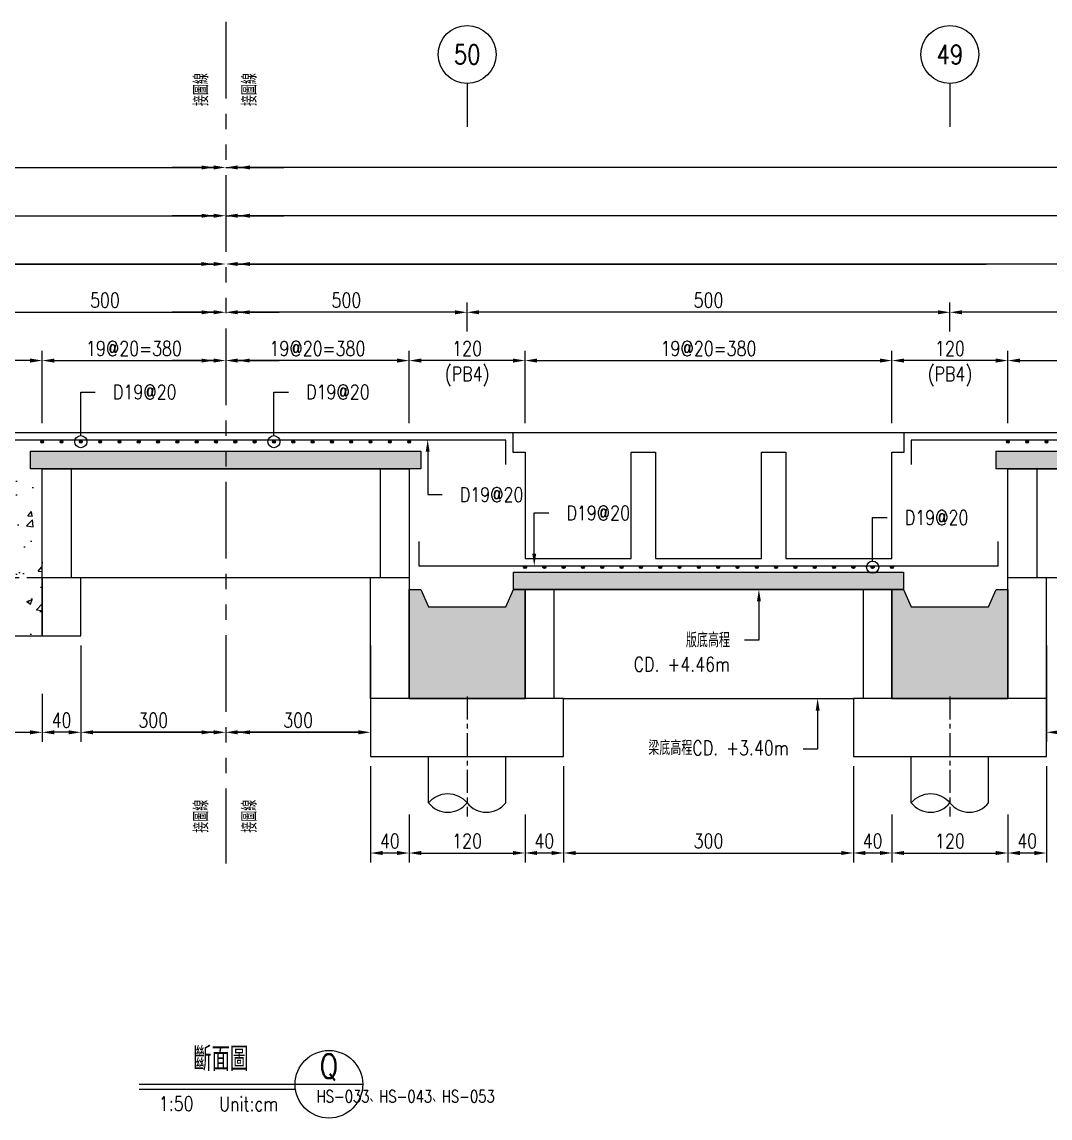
# Model space of a CAD drawing. Extents: x -791 to 13121, y -31587 to 2944.
# Drawn here: x 9563 to 10628, y -26555 to -25420 of the extents above; entities that cross this region are included whole.
import ezdxf
from ezdxf import colors
from ezdxf.entities.mleader import LeaderData, LeaderLine
from ezdxf.enums import TextEntityAlignment as Align
from ezdxf.math import Vec2, Vec3

# ---------------------------------------------------------------- set-up
doc = ezdxf.new("R2010")
doc.units = 0
doc.header["$LTSCALE"] = 0.05
for name, pattern in [('CENTER', [50.8, 31.75, -6.35, 6.35, -6.35]), ('DASHED', [19.05, 12.7, -6.35]), ('PHANTOM', [63.5, 31.75, -6.35, 6.35, -6.35, 6.35, -6.35])]:
    doc.linetypes.add(name, pattern=pattern)
doc.layers.get('0').update_dxf_attribs({"linetype": 'CONTINUOUS'})
doc.layers.get('Defpoints').update_dxf_attribs({"linetype": 'CONTINUOUS'})
for name, color, linetype in [('HB_0', 7, 'CONTINUOUS'), ('HB_DIM', 1, 'CONTINUOUS'), ('HB_ReBar', 3, 'CONTINUOUS'), ('HB_SYMBOLS', 7, 'CONTINUOUS'), ('HB_TXT_CTEXT', 2, 'CONTINUOUS'), ('底圖', 7, 'CONTINUOUS'), ('預鑄梁', 4, 'CONTINUOUS'), ('預鑄版_HATCH', 253, 'CONTINUOUS')]:
    doc.layers.add(name, color=color, linetype=linetype)
doc.styles.get("Standard").update_dxf_attribs({"font": 'ROMANS.shx', "width": 0.8, "bigfont": 'lchinap.shx'})
doc.dimstyles.new('50cm', dxfattribs={"dimscale": 5, "dimtxt": 3, "dimasz": 2.5, "dimexe": 2, "dimexo": 2, "dimgap": 1, "dimtad": 1, "dimdsep": 46, "dimtxsty": 'Standard', "dimcen": 0, "dimclrt": 2, "dimadec": 0, "dimazin": 0, "dimtfac": 1, "dimtix": 1, "dimtmove": 2, "dimatfit": 3, "dimfxl": 0, "dimtolj": 1, "dimtzin": 0, "dimarcsym": 0})

# ---------------------------------------------------------------- blocks, each defined once
blk = doc.blocks.new('CA')
at = {"layer": 'HB_SYMBOLS', "color": 3, "linetype": 'Continuous'}
blk.add_line((0, 0), (14, 0), dxfattribs=at)
at = {"layer": 'HB_SYMBOLS', "color": 4, "linetype": 'Continuous'}
blk.add_circle((7, 0), 7, dxfattribs=at)
at = {"layer": 'HB_SYMBOLS', "color": 3, "linetype": 'Continuous', "width": 0.8}
blk.add_attdef('A', text='', height=5, dxfattribs=at).set_placement((7, 3.5), align=Align.MIDDLE)
at = {"layer": 'HB_SYMBOLS', "color": 1, "linetype": 'Continuous', "width": 0.8}
blk.add_attdef('HB2002', text='', height=2.5, dxfattribs=at).set_placement((7, -2.5), align=Align.MIDDLE)
blk = doc.blocks.new('*D2278')
at = {"layer": 'Defpoints', "color": 0}
for p in [(0, 375), (-2500, 171.2), (0, 150)]:
    blk.add_point(p, dxfattribs=at)
at = {"layer": 'HB_DIM', "color": 0, "lineweight": -2}
for p, q in [((-2500, 181.2), (-2500, 385)), ((-2487.5, 375), (-12.5, 375))]:
    blk.add_line(p, q, dxfattribs=at)
at = {"layer": 'HB_DIM', "color": 0}
for points in [[(-2487.5, 377.1), (-2487.5, 372.9), (-2500, 375)], [(-12.5, 377.1), (-12.5, 372.9), (0, 375)]]:
    blk.add_solid(points, dxfattribs=at)
at = {"layer": 'HB_DIM', "color": 2, "insert": (-1270, 387.5), "char_height": 15, "attachment_point": 5}
blk.add_mtext('\\A1;4499', dxfattribs=at)
blk = doc.blocks.new('*D2279')
at = {"layer": 'Defpoints', "color": 0}
for p in [(0, 425), (-2500, 171.2), (0, 150)]:
    blk.add_point(p, dxfattribs=at)
at = {"layer": 'HB_DIM', "color": 0, "lineweight": -2}
for p, q in [((-2500, 181.2), (-2500, 435)), ((-2487.5, 425), (-12.5, 425))]:
    blk.add_line(p, q, dxfattribs=at)
at = {"layer": 'HB_DIM', "color": 0}
for points in [[(-2487.5, 427.1), (-2487.5, 422.9), (-2500, 425)], [(-12.5, 427.1), (-12.5, 422.9), (0, 425)]]:
    blk.add_solid(points, dxfattribs=at)
at = {"layer": 'HB_DIM', "color": 2, "insert": (-1269.5, 437.5), "char_height": 15, "attachment_point": 5}
blk.add_mtext('\\A1;4500', dxfattribs=at)
blk = doc.blocks.new('ReBarPoint')
at = {"layer": 'HB_0'}
h = blk.add_hatch(color=0, dxfattribs=at)
h.dxf.hatch_style = 1
edge = h.paths.add_edge_path()
edge.add_arc((0, 0), 1.5, 0, 360)
at = {"layer": 'HB_ReBar', "color": 0}
blk.add_circle((0, 0), 1.5, dxfattribs=at)
blk = doc.blocks.new('*D2285')
at = {"layer": 'Defpoints', "color": 0}
for p in [(0, 225), (0, 225), (-190, 150)]:
    blk.add_point(p, dxfattribs=at)
at = {"layer": 'HB_DIM', "color": 0, "lineweight": -2}
for p, q in [((-190, 160), (-190, 235)), ((-177.5, 225), (-12.5, 225))]:
    blk.add_line(p, q, dxfattribs=at)
at = {"layer": 'HB_DIM', "color": 0}
for points in [[(-177.5, 227.1), (-177.5, 222.9), (-190, 225)], [(-12.5, 227.1), (-12.5, 222.9), (0, 225)]]:
    blk.add_solid(points, dxfattribs=at)
at = {"layer": 'HB_DIM', "color": 2, "insert": (-95, 237.5), "char_height": 15, "attachment_point": 5}
blk.add_mtext('\\A1;19@20=380', dxfattribs=at)
blk = doc.blocks.new('_DotBlank')
at = {"color": 0, "linetype": 'ByBlock', "lineweight": -2}
blk.add_line((-0.5, 0), (-1, 0), dxfattribs=at)
blk.add_circle((0, 0), 0.5, dxfattribs=at)
blk = doc.blocks.new('*D2289')
at = {"layer": 'Defpoints', "color": 0}
for p in [(0, 325), (-800, 275), (0, 275)]:
    blk.add_point(p, dxfattribs=at)
at = {"layer": 'HB_DIM', "color": 0, "lineweight": -2}
for p, q in [((-800, 285), (-800, 335)), ((-787.5, 325), (-12.5, 325))]:
    blk.add_line(p, q, dxfattribs=at)
at = {"layer": 'HB_DIM', "color": 0}
for points in [[(-787.5, 327.1), (-787.5, 322.9), (-800, 325)], [(-12.5, 327.1), (-12.5, 322.9), (0, 325)]]:
    blk.add_solid(points, dxfattribs=at)
at = {"layer": 'HB_DIM', "color": 2, "insert": (-400, 337.5), "char_height": 15, "attachment_point": 5}
blk.add_mtext('\\A1;2799', dxfattribs=at)
blk = doc.blocks.new('*D2304')
at = {"layer": 'Defpoints', "color": 0}
for p in [(0, 275), (0, 275), (-250, 245)]:
    blk.add_point(p, dxfattribs=at)
at = {"layer": 'HB_DIM', "color": 0, "lineweight": -2}
for p, q in [((-250, 255), (-250, 285)), ((-237.5, 275), (-12.5, 275))]:
    blk.add_line(p, q, dxfattribs=at)
at = {"layer": 'HB_DIM', "color": 0}
for points in [[(-237.5, 277.1), (-237.5, 272.9), (-250, 275)], [(-12.5, 277.1), (-12.5, 272.9), (0, 275)]]:
    blk.add_solid(points, dxfattribs=at)
at = {"layer": 'HB_DIM', "color": 2, "insert": (-125, 287.5), "char_height": 15, "attachment_point": 5}
blk.add_mtext('\\A1;500', dxfattribs=at)
blk = doc.blocks.new('*D2309')
at = {"layer": 'Defpoints', "color": 0}
for p in [(-310, 225), (-310, 150), (-190, 150)]:
    blk.add_point(p, dxfattribs=at)
at = {"layer": 'HB_DIM', "color": 0, "lineweight": -2}
for p, q in [((-310, 160), (-310, 235)), ((-190, 160), (-190, 235)), ((-202.5, 225), (-297.5, 225))]:
    blk.add_line(p, q, dxfattribs=at)
at = {"layer": 'HB_DIM', "color": 0}
for points in [[(-297.5, 227.1), (-297.5, 222.9), (-310, 225)], [(-202.5, 227.1), (-202.5, 222.9), (-190, 225)]]:
    blk.add_solid(points, dxfattribs=at)
at = {"layer": 'HB_DIM', "color": 2, "char_height": 15, "attachment_point": 5}
for s, insert in [('\\A1;120', (-250, 237.5)), ('\\A1;(TB7)', (-250, 208.6))]:
    blk.add_mtext(s, dxfattribs=dict(at, insert=insert))
blk = doc.blocks.new('*D2317')
at = {"layer": 'Defpoints', "color": 0}
for p in [(-150, -60), (0, -160), (0, -160)]:
    blk.add_point(p, dxfattribs=at)
at = {"layer": 'HB_DIM', "color": 0, "lineweight": -2}
for p, q in [((-150, -70), (-150, -170)), ((-137.5, -160), (-12.5, -160))]:
    blk.add_line(p, q, dxfattribs=at)
at = {"layer": 'HB_DIM', "color": 0}
for points in [[(-137.5, -157.9), (-137.5, -162.1), (-150, -160)], [(-12.5, -157.9), (-12.5, -162.1), (0, -160)]]:
    blk.add_solid(points, dxfattribs=at)
at = {"layer": 'HB_DIM', "color": 2, "insert": (-75, -147.5), "char_height": 15, "attachment_point": 5}
blk.add_mtext('\\A1;300', dxfattribs=at)
blk = doc.blocks.new('*D2328')
at = {"layer": 'Defpoints', "color": 0}
for p in [(-310, -110), (-190, -110), (-190, -160)]:
    blk.add_point(p, dxfattribs=at)
at = {"layer": 'HB_DIM', "color": 0, "lineweight": -2}
for p, q in [((-310, -120), (-310, -170)), ((-190, -120), (-190, -170)), ((-297.5, -160), (-202.5, -160))]:
    blk.add_line(p, q, dxfattribs=at)
at = {"layer": 'HB_DIM', "color": 0}
for points in [[(-297.5, -157.9), (-297.5, -162.1), (-310, -160)], [(-202.5, -157.9), (-202.5, -162.1), (-190, -160)]]:
    blk.add_solid(points, dxfattribs=at)
at = {"layer": 'HB_DIM', "color": 2, "insert": (-250, -147.5), "char_height": 15, "attachment_point": 5}
blk.add_mtext('\\A1;120', dxfattribs=at)
blk = doc.blocks.new('*D2329')
at = {"layer": 'Defpoints', "color": 0}
for p in [(-150, -60), (-190, -110), (-190, -160)]:
    blk.add_point(p, dxfattribs=at)
at = {"layer": 'HB_DIM', "color": 0, "lineweight": -2}
for p, q in [((-150, -70), (-150, -170)), ((-190, -120), (-190, -170)), ((-162.5, -160), (-177.5, -160))]:
    blk.add_line(p, q, dxfattribs=at)
at = {"layer": 'HB_DIM', "color": 0}
for points in [[(-177.5, -157.9), (-177.5, -162.1), (-190, -160)], [(-162.5, -157.9), (-162.5, -162.1), (-150, -160)]]:
    blk.add_solid(points, dxfattribs=at)
at = {"layer": 'HB_DIM', "color": 2, "insert": (-170, -147.5), "char_height": 15, "attachment_point": 5}
blk.add_mtext('\\A1;40', dxfattribs=at)
blk = doc.blocks.new('預鑄樁帽2x2')
at = {"layer": 'HB_0'}
blk.add_lwpolyline([(-100, 0), (100, 0), (100, 60), (-100, 60)], close=True, dxfattribs=at)
blk = doc.blocks.new('PB2')
at = {"layer": 'HB_0'}
h = blk.add_hatch(color=253, dxfattribs=at)
h.dxf.hatch_style = 1
h.paths.add_polyline_path([(0, 0), (0, 113), (12, 113), (20, 95), (100, 95), (108, 113), (120, 113), (120, 0)])
at = {"layer": '預鑄梁'}
blk.add_lwpolyline([(0, 0), (0, 113), (12, 113), (20, 95), (100, 95), (108, 113), (120, 113), (120, 0), (0, 0)], dxfattribs=at)
blk = doc.blocks.new('PS57')
at = {"layer": '預鑄版_HATCH', "linetype": 'Continuous'}
h = blk.add_hatch(color=256, dxfattribs=at)
h.dxf.hatch_style = 2
h.paths.add_polyline_path([(0, 18), (404, 18), (404, 0), (0, 0)])
at = {"layer": 'HB_0', "color": 7, "linetype": 'Continuous'}
blk.add_lwpolyline([(0, 18), (404, 18), (404, 0), (0, 0)], close=True, dxfattribs=at)
blk = doc.blocks.new('gr_t')
at = {"layer": 'HB_SYMBOLS', "color": 4, "linetype": 'Continuous'}
blk.add_line((0, -6), (0, -15), dxfattribs=at)
blk.add_circle((0, 0), 6, dxfattribs=at)
at = {"layer": 'HB_SYMBOLS', "color": 4, "linetype": 'Continuous', "width": 0.8}
blk.add_attdef('A', text='', height=4.5, dxfattribs=at).set_placement((0, 0), align=Align.MIDDLE)
blk = doc.blocks.new('*D2373')
at = {"layer": 'Defpoints', "color": 0}
for p in [(1190, 225), (810, 150), (1190, 150)]:
    blk.add_point(p, dxfattribs=at)
at = {"layer": 'HB_DIM', "color": 0, "lineweight": -2}
for p, q in [((810, 160), (810, 235)), ((1190, 160), (1190, 235)), ((822.5, 225), (1177.5, 225))]:
    blk.add_line(p, q, dxfattribs=at)
at = {"layer": 'HB_DIM', "color": 0}
for points in [[(822.5, 227.1), (822.5, 222.9), (810, 225)], [(1177.5, 227.1), (1177.5, 222.9), (1190, 225)]]:
    blk.add_solid(points, dxfattribs=at)
at = {"layer": 'HB_DIM', "color": 2, "insert": (1000, 237.5), "char_height": 15, "attachment_point": 5}
blk.add_mtext('\\A1;19@20=380', dxfattribs=at)
blk = doc.blocks.new('*D2374')
at = {"layer": 'Defpoints', "color": 0}
for p in [(690, 225), (310, 150), (690, 150)]:
    blk.add_point(p, dxfattribs=at)
at = {"layer": 'HB_DIM', "color": 0, "lineweight": -2}
for p, q in [((310, 160), (310, 235)), ((690, 160), (690, 235)), ((322.5, 225), (677.5, 225))]:
    blk.add_line(p, q, dxfattribs=at)
at = {"layer": 'HB_DIM', "color": 0}
for points in [[(322.5, 227.1), (322.5, 222.9), (310, 225)], [(677.5, 227.1), (677.5, 222.9), (690, 225)]]:
    blk.add_solid(points, dxfattribs=at)
at = {"layer": 'HB_DIM', "color": 2, "insert": (500, 237.5), "char_height": 15, "attachment_point": 5}
blk.add_mtext('\\A1;19@20=380', dxfattribs=at)
blk = doc.blocks.new('*D2380')
at = {"layer": 'Defpoints', "color": 0}
for p in [(0, 225), (0, 225), (190, 150)]:
    blk.add_point(p, dxfattribs=at)
at = {"layer": 'HB_DIM', "color": 0, "lineweight": -2}
for p, q in [((190, 160), (190, 235)), ((177.5, 225), (12.5, 225))]:
    blk.add_line(p, q, dxfattribs=at)
at = {"layer": 'HB_DIM', "color": 0}
for points in [[(12.5, 227.1), (12.5, 222.9), (0, 225)], [(177.5, 227.1), (177.5, 222.9), (190, 225)]]:
    blk.add_solid(points, dxfattribs=at)
at = {"layer": 'HB_DIM', "color": 2, "insert": (95, 237.5), "char_height": 15, "attachment_point": 5}
blk.add_mtext('\\A1;19@20=380', dxfattribs=at)
blk = doc.blocks.new('*D2381')
at = {"layer": 'Defpoints', "color": 0}
for p in [(0, 425), (0, 425), (2000, 375.1)]:
    blk.add_point(p, dxfattribs=at)
at = {"layer": 'HB_DIM', "color": 0, "lineweight": -2}
for p, q in [((2000, 385.1), (2000, 435)), ((1987.5, 425), (12.5, 425))]:
    blk.add_line(p, q, dxfattribs=at)
at = {"layer": 'HB_DIM', "color": 0}
for points in [[(12.5, 427.1), (12.5, 422.9), (0, 425)], [(1987.5, 427.1), (1987.5, 422.9), (2000, 425)]]:
    blk.add_solid(points, dxfattribs=at)
at = {"layer": 'HB_DIM', "color": 2, "insert": (1000, 437.5), "char_height": 15, "attachment_point": 5}
blk.add_mtext('\\A1;4500', dxfattribs=at)
blk = doc.blocks.new('*D2382')
at = {"layer": 'Defpoints', "color": 0}
for p in [(0, 375), (0, 375), (1999, 275.1)]:
    blk.add_point(p, dxfattribs=at)
at = {"layer": 'HB_DIM', "color": 0, "lineweight": -2}
for p, q in [((1986.5, 375), (12.5, 375)), ((1999, 285.1), (1999, 385))]:
    blk.add_line(p, q, dxfattribs=at)
at = {"layer": 'HB_DIM', "color": 0}
for points in [[(12.5, 377.1), (12.5, 372.9), (0, 375)], [(1986.5, 377.1), (1986.5, 372.9), (1999, 375)]]:
    blk.add_solid(points, dxfattribs=at)
at = {"layer": 'HB_DIM', "color": 2, "insert": (999.5, 387.5), "char_height": 15, "attachment_point": 5}
blk.add_mtext('\\A1;4499', dxfattribs=at)
blk = doc.blocks.new('*D2383')
at = {"layer": 'Defpoints', "color": 0}
for p in [(0, 325), (0, 275), (1999, 150)]:
    blk.add_point(p, dxfattribs=at)
at = {"layer": 'HB_DIM', "color": 0, "lineweight": -2}
for p, q in [((1999, 160), (1999, 335)), ((1986.5, 325), (12.5, 325))]:
    blk.add_line(p, q, dxfattribs=at)
at = {"layer": 'HB_DIM', "color": 0}
for points in [[(12.5, 327.1), (12.5, 322.9), (0, 325)], [(1986.5, 327.1), (1986.5, 322.9), (1999, 325)]]:
    blk.add_solid(points, dxfattribs=at)
at = {"layer": 'HB_DIM', "color": 2, "insert": (999.5, 337.5), "char_height": 15, "attachment_point": 5}
blk.add_mtext('\\A1;2799', dxfattribs=at)
blk = doc.blocks.new('*D2386')
at = {"layer": 'Defpoints', "color": 0}
for p in [(750, 275), (750, 245), (1250, 245)]:
    blk.add_point(p, dxfattribs=at)
at = {"layer": 'HB_DIM', "color": 0, "lineweight": -2}
for p, q in [((750, 255), (750, 285)), ((1250, 255), (1250, 285)), ((1237.5, 275), (762.5, 275))]:
    blk.add_line(p, q, dxfattribs=at)
at = {"layer": 'HB_DIM', "color": 0}
for points in [[(762.5, 277.1), (762.5, 272.9), (750, 275)], [(1237.5, 277.1), (1237.5, 272.9), (1250, 275)]]:
    blk.add_solid(points, dxfattribs=at)
at = {"layer": 'HB_DIM', "color": 2, "insert": (1000, 287.5), "char_height": 15, "attachment_point": 5}
blk.add_mtext('\\A1;500', dxfattribs=at)
blk = doc.blocks.new('*D2387')
at = {"layer": 'Defpoints', "color": 0}
for p in [(250, 275), (250, 245), (750, 245)]:
    blk.add_point(p, dxfattribs=at)
at = {"layer": 'HB_DIM', "color": 0, "lineweight": -2}
for p, q in [((250, 255), (250, 285)), ((750, 255), (750, 285)), ((737.5, 275), (262.5, 275))]:
    blk.add_line(p, q, dxfattribs=at)
at = {"layer": 'HB_DIM', "color": 0}
for points in [[(262.5, 277.1), (262.5, 272.9), (250, 275)], [(737.5, 277.1), (737.5, 272.9), (750, 275)]]:
    blk.add_solid(points, dxfattribs=at)
at = {"layer": 'HB_DIM', "color": 2, "insert": (500, 287.5), "char_height": 15, "attachment_point": 5}
blk.add_mtext('\\A1;500', dxfattribs=at)
blk = doc.blocks.new('*D2388')
at = {"layer": 'Defpoints', "color": 0}
for p in [(0, 275), (0, 275), (250, 245)]:
    blk.add_point(p, dxfattribs=at)
at = {"layer": 'HB_DIM', "color": 0, "lineweight": -2}
for p, q in [((250, 255), (250, 285)), ((237.5, 275), (12.5, 275))]:
    blk.add_line(p, q, dxfattribs=at)
at = {"layer": 'HB_DIM', "color": 0}
for points in [[(12.5, 277.1), (12.5, 272.9), (0, 275)], [(237.5, 277.1), (237.5, 272.9), (250, 275)]]:
    blk.add_solid(points, dxfattribs=at)
at = {"layer": 'HB_DIM', "color": 2, "insert": (125, 287.5), "char_height": 15, "attachment_point": 5}
blk.add_mtext('\\A1;500', dxfattribs=at)
blk = doc.blocks.new('*D2389')
at = {"layer": 'Defpoints', "color": 0}
for p in [(190, 225), (190, 150), (310, 150)]:
    blk.add_point(p, dxfattribs=at)
at = {"layer": 'HB_DIM', "color": 0, "lineweight": -2}
for p, q in [((190, 160), (190, 235)), ((310, 160), (310, 235)), ((297.5, 225), (202.5, 225))]:
    blk.add_line(p, q, dxfattribs=at)
at = {"layer": 'HB_DIM', "color": 0}
for points in [[(202.5, 227.1), (202.5, 222.9), (190, 225)], [(297.5, 227.1), (297.5, 222.9), (310, 225)]]:
    blk.add_solid(points, dxfattribs=at)
at = {"layer": 'HB_DIM', "color": 2, "char_height": 15, "attachment_point": 5}
for s, insert in [('\\A1;120', (250, 237.5)), ('\\A1;(PB4)', (250, 208.6))]:
    blk.add_mtext(s, dxfattribs=dict(at, insert=insert))
blk = doc.blocks.new('*D2390')
at = {"layer": 'Defpoints', "color": 0}
for p in [(690, 225), (690, 150), (810, 150)]:
    blk.add_point(p, dxfattribs=at)
at = {"layer": 'HB_DIM', "color": 0, "lineweight": -2}
for p, q in [((690, 160), (690, 235)), ((810, 160), (810, 235)), ((797.5, 225), (702.5, 225))]:
    blk.add_line(p, q, dxfattribs=at)
at = {"layer": 'HB_DIM', "color": 0}
for points in [[(702.5, 227.1), (702.5, 222.9), (690, 225)], [(797.5, 227.1), (797.5, 222.9), (810, 225)]]:
    blk.add_solid(points, dxfattribs=at)
at = {"layer": 'HB_DIM', "color": 2, "char_height": 15, "attachment_point": 5}
for s, insert in [('\\A1;120', (750, 237.5)), ('\\A1;(PB4)', (750, 208.6))]:
    blk.add_mtext(s, dxfattribs=dict(at, insert=insert))
blk = doc.blocks.new('80cm直樁')
at = {"layer": 'HB_0', "linetype": 'Continuous'}
for p, q in [((-40, -48.1), (-40, 0)), ((40, -48.1), (40, 0))]:
    blk.add_line(p, q, dxfattribs=at)
for points in [[(-40, -48.1, -0.48), (0, -48.1, 0.48), (40, -48.1, 0.48)], [(-40, -48.1, 0.48), (0, -48.1, 0.48)]]:
    blk.add_lwpolyline(points, format="xyb", dxfattribs=at)
at = {"layer": 'HB_DIM', "color": 1, "linetype": 'CENTER', "ltscale": 15}
blk.add_line((0, 62.2), (0, -62.2), dxfattribs=at)
blk = doc.blocks.new('*D2393')
at = {"layer": 'Defpoints', "color": 0}
for p in [(150, -60), (0, -160), (0, -160)]:
    blk.add_point(p, dxfattribs=at)
at = {"layer": 'HB_DIM', "color": 0, "lineweight": -2}
for p, q in [((150, -70), (150, -170)), ((137.5, -160), (12.5, -160))]:
    blk.add_line(p, q, dxfattribs=at)
at = {"layer": 'HB_DIM', "color": 0}
for points in [[(12.5, -157.9), (12.5, -162.1), (0, -160)], [(137.5, -157.9), (137.5, -162.1), (150, -160)]]:
    blk.add_solid(points, dxfattribs=at)
at = {"layer": 'HB_DIM', "color": 2, "insert": (75, -147.5), "char_height": 15, "attachment_point": 5}
blk.add_mtext('\\A1;300', dxfattribs=at)
blk = doc.blocks.new('*D2394')
at = {"layer": 'Defpoints', "color": 0}
for p in [(690, -235), (810, -235), (810, -285)]:
    blk.add_point(p, dxfattribs=at)
at = {"layer": 'HB_DIM', "color": 0, "lineweight": -2}
for p, q in [((690, -245), (690, -295)), ((810, -245), (810, -295)), ((702.5, -285), (797.5, -285))]:
    blk.add_line(p, q, dxfattribs=at)
at = {"layer": 'HB_DIM', "color": 0}
for points in [[(702.5, -282.9), (702.5, -287.1), (690, -285)], [(797.5, -282.9), (797.5, -287.1), (810, -285)]]:
    blk.add_solid(points, dxfattribs=at)
at = {"layer": 'HB_DIM', "color": 2, "insert": (750, -272.5), "char_height": 15, "attachment_point": 5}
blk.add_mtext('\\A1;120', dxfattribs=at)
blk = doc.blocks.new('*D2395')
at = {"layer": 'Defpoints', "color": 0}
for p in [(850, -185), (810, -235), (810, -285)]:
    blk.add_point(p, dxfattribs=at)
at = {"layer": 'HB_DIM', "color": 0, "lineweight": -2}
for p, q in [((850, -195), (850, -295)), ((810, -245), (810, -295)), ((837.5, -285), (822.5, -285))]:
    blk.add_line(p, q, dxfattribs=at)
at = {"layer": 'HB_DIM', "color": 0}
for points in [[(822.5, -282.9), (822.5, -287.1), (810, -285)], [(837.5, -282.9), (837.5, -287.1), (850, -285)]]:
    blk.add_solid(points, dxfattribs=at)
at = {"layer": 'HB_DIM', "color": 2, "insert": (830, -272.5), "char_height": 15, "attachment_point": 5}
blk.add_mtext('\\A1;40', dxfattribs=at)
blk = doc.blocks.new('*D2396')
at = {"layer": 'Defpoints', "color": 0}
for p in [(650, -185), (690, -235), (650, -285)]:
    blk.add_point(p, dxfattribs=at)
at = {"layer": 'HB_DIM', "color": 0, "lineweight": -2}
for p, q in [((650, -195), (650, -295)), ((690, -245), (690, -295)), ((677.5, -285), (662.5, -285))]:
    blk.add_line(p, q, dxfattribs=at)
at = {"layer": 'HB_DIM', "color": 0}
for points in [[(662.5, -282.9), (662.5, -287.1), (650, -285)], [(677.5, -282.9), (677.5, -287.1), (690, -285)]]:
    blk.add_solid(points, dxfattribs=at)
at = {"layer": 'HB_DIM', "color": 2, "insert": (670, -272.5), "char_height": 15, "attachment_point": 5}
blk.add_mtext('\\A1;40', dxfattribs=at)
blk = doc.blocks.new('*D2397')
at = {"layer": 'Defpoints', "color": 0}
for p in [(350, -185), (650, -185), (650, -285)]:
    blk.add_point(p, dxfattribs=at)
at = {"layer": 'HB_DIM', "color": 0, "lineweight": -2}
for p, q in [((350, -195), (350, -295)), ((650, -195), (650, -295)), ((362.5, -285), (637.5, -285))]:
    blk.add_line(p, q, dxfattribs=at)
at = {"layer": 'HB_DIM', "color": 0}
for points in [[(362.5, -282.9), (362.5, -287.1), (350, -285)], [(637.5, -282.9), (637.5, -287.1), (650, -285)]]:
    blk.add_solid(points, dxfattribs=at)
at = {"layer": 'HB_DIM', "color": 2, "insert": (500, -272.5), "char_height": 15, "attachment_point": 5}
blk.add_mtext('\\A1;300', dxfattribs=at)
blk = doc.blocks.new('*D2398')
at = {"layer": 'Defpoints', "color": 0}
for p in [(190, -235), (310, -235), (310, -285)]:
    blk.add_point(p, dxfattribs=at)
at = {"layer": 'HB_DIM', "color": 0, "lineweight": -2}
for p, q in [((190, -245), (190, -295)), ((310, -245), (310, -295)), ((202.5, -285), (297.5, -285))]:
    blk.add_line(p, q, dxfattribs=at)
at = {"layer": 'HB_DIM', "color": 0}
for points in [[(202.5, -282.9), (202.5, -287.1), (190, -285)], [(297.5, -282.9), (297.5, -287.1), (310, -285)]]:
    blk.add_solid(points, dxfattribs=at)
at = {"layer": 'HB_DIM', "color": 2, "insert": (250, -272.5), "char_height": 15, "attachment_point": 5}
blk.add_mtext('\\A1;120', dxfattribs=at)
blk = doc.blocks.new('*D2399')
at = {"layer": 'Defpoints', "color": 0}
for p in [(350, -185), (310, -235), (310, -285)]:
    blk.add_point(p, dxfattribs=at)
at = {"layer": 'HB_DIM', "color": 0, "lineweight": -2}
for p, q in [((350, -195), (350, -295)), ((310, -245), (310, -295)), ((337.5, -285), (322.5, -285))]:
    blk.add_line(p, q, dxfattribs=at)
at = {"layer": 'HB_DIM', "color": 0}
for points in [[(322.5, -282.9), (322.5, -287.1), (310, -285)], [(337.5, -282.9), (337.5, -287.1), (350, -285)]]:
    blk.add_solid(points, dxfattribs=at)
at = {"layer": 'HB_DIM', "color": 2, "insert": (330, -272.5), "char_height": 15, "attachment_point": 5}
blk.add_mtext('\\A1;40', dxfattribs=at)
blk = doc.blocks.new('*D2400')
at = {"layer": 'Defpoints', "color": 0}
for p in [(150, -185), (190, -235), (150, -285)]:
    blk.add_point(p, dxfattribs=at)
at = {"layer": 'HB_DIM', "color": 0, "lineweight": -2}
for p, q in [((150, -195), (150, -295)), ((190, -245), (190, -295)), ((177.5, -285), (162.5, -285))]:
    blk.add_line(p, q, dxfattribs=at)
at = {"layer": 'HB_DIM', "color": 0}
for points in [[(162.5, -282.9), (162.5, -287.1), (150, -285)], [(177.5, -282.9), (177.5, -287.1), (190, -285)]]:
    blk.add_solid(points, dxfattribs=at)
at = {"layer": 'HB_DIM', "color": 2, "insert": (170, -272.5), "char_height": 15, "attachment_point": 5}
blk.add_mtext('\\A1;40', dxfattribs=at)
blk = doc.blocks.new('*D2403')
at = {"layer": 'Defpoints', "color": 0}
for p in [(850, -60), (1150, -60), (1150, -160)]:
    blk.add_point(p, dxfattribs=at)
at = {"layer": 'HB_DIM', "color": 0, "lineweight": -2}
for p, q in [((850, -70), (850, -170)), ((1150, -70), (1150, -170)), ((862.5, -160), (1137.5, -160))]:
    blk.add_line(p, q, dxfattribs=at)
at = {"layer": 'HB_DIM', "color": 0}
for points in [[(862.5, -157.9), (862.5, -162.1), (850, -160)], [(1137.5, -157.9), (1137.5, -162.1), (1150, -160)]]:
    blk.add_solid(points, dxfattribs=at)
at = {"layer": 'HB_DIM', "color": 2, "insert": (1000, -147.5), "char_height": 15, "attachment_point": 5}
blk.add_mtext('\\A1;300', dxfattribs=at)
blk = doc.blocks.new('斷面圖Q左')
at = {"layer": 'HB_TXT_CTEXT'}
h = blk.add_hatch(dxfattribs=at)
h.set_pattern_fill('AR-CONC', color=1, scale=0.3)
h.paths.add_polyline_path([(-604.251, -1.968), (-604.251, 45.92), (-401.608, 45.92), (-401.608, -1.968)])
h.paths.add_polyline_path([(-190, 112.5), (-810, 112.5), (-810, -60), (-190, -60)])
at = {"layer": '預鑄版_HATCH', "linetype": 'Continuous'}
h = blk.add_hatch(color=256, dxfattribs=at)
h.dxf.hatch_style = 2
h.paths.add_polyline_path([(-202, 131), (-202, 113), (0, 113), (0, 131)])
at = {"layer": 'HB_0', "color": 252}
blk.add_line((-160, 113), (-160, 0), dxfattribs=at)
at = {"layer": 'HB_0', "color": 4}
blk.add_lwpolyline([(0, 150), (-800, 150), (-800, 113), (-810, 113), (-810, -60), (-190, -60), (-190, 113), (0, 113)], dxfattribs=at)
at = {"layer": 'HB_0', "color": 7, "linetype": 'Continuous'}
blk.add_lwpolyline([(0, 113), (-202, 113), (-202, 131), (0, 131)], dxfattribs=at)
at = {"layer": 'HB_0', "color": 252, "linetype": 'DASHED', "ltscale": 25}
blk.add_lwpolyline([(-190, 0), (-310, 0), (-310, 113), (-690, 113), (-690, 0), (-810, 0)], dxfattribs=at)
at = {"layer": 'HB_0'}
blk.add_lwpolyline([(0, 0), (-190, 0)], dxfattribs=at)
at = {"layer": 'HB_0', "color": 252}
blk.add_lwpolyline([(-190, -60), (-150, -60), (-150, 0), (-190, 0)], close=True, dxfattribs=at)
at = {"layer": 'HB_DIM', "color": 4, "linetype": 'PHANTOM', "ltscale": 50}
blk.add_line((0, 575.713), (0, -295.713), dxfattribs=at)
at = {"layer": 'HB_ReBar'}
blk.add_lwpolyline([(0, 142.5), (-790, 142.5), (-790, 112.5)], dxfattribs=at)
for p in [(-190, 141), (-170, 141), (-150, 141), (-130, 141), (-110, 141), (-90, 141), (-70, 141), (-50, 141), (-30, 141), (-10, 141)]:
    blk.add_blockref('ReBarPoint', p, dxfattribs=at)
at = {"layer": 'HB_TXT_CTEXT', "linetype": 'Continuous', "width": 0.8}
for p in [(-26.189, 505.648, 0), (-26.189, -246.908, 0)]:
    blk.add_text('接圖線', height=15, rotation=90, dxfattribs=at).set_placement(p, align=Align.MIDDLE)
at = {"layer": 'HB_DIM'}
for base, text, picture, middle in [((0, 425), '4500', '*D2279', (-1269.52, 437.5)), ((0, 375), '4499', '*D2278', (-1270.02, 387.5))]:
    dim = blk.add_linear_dim(base=base, p1=(-2500, 171.247), p2=(0, 150), text=text, dimstyle='50cm', override={"dimse2": 1}, dxfattribs=at)
    dim.commit()
    dim.dimension.update_dxf_attribs({"geometry": picture, "text_midpoint": middle, "dimtype": 160})
dim = blk.add_linear_dim(base=(0, 325), p1=(-800, 275), p2=(0, 275), text='2799', dimstyle='50cm', override={"dimse2": 1}, dxfattribs=at)
dim.commit()
dim.dimension.update_dxf_attribs({"geometry": '*D2289', "text_midpoint": (-400, 337.5)})
for base, p1, p2, text, picture, middle in [((0, 275), (-250, 245), (0, 275), '500', '*D2304', (-125, 287.5)), ((0, 225), (-190, 150), (0, 225), '19@20=380', '*D2285', (-95, 237.5)), ((0, -160), (-150, -60), (0, -160), '300', '*D2317', (-75, -147.5))]:
    dim = blk.add_linear_dim(base=base, p1=p1, p2=p2, text=text, dimstyle='50cm', dxfattribs=at)
    dim.commit()
    dim.dimension.update_dxf_attribs({"geometry": picture, "text_midpoint": middle})
dim = blk.add_linear_dim(base=(-310, 225), p1=(-190, 150), p2=(-310, 150), angle=180, text='<>\\X(TB7)', dimstyle='50cm', dxfattribs=at)
dim.commit()
dim.dimension.update_dxf_attribs({"geometry": '*D2309', "text_midpoint": (-250, 225)})
for p1, picture, middle in [((-150, -60), '*D2329', (-170, -147.5)), ((-310, -110), '*D2328', (-250, -147.5))]:
    dim = blk.add_linear_dim(base=(-190, -160), p1=p1, p2=(-190, -110), dimstyle='50cm', dxfattribs=at)
    dim.commit()
    dim.dimension.update_dxf_attribs({"geometry": picture, "text_midpoint": middle})
for points in [[(-12.486, 425), (-55.491, 425)], [(-12.486, 375), (-55.491, 375)], [(-12.847, 325), (-787.5, 325)], [(-12.439, 275), (-55.445, 275)], [(-12.486, 225), (-55.491, 225)], [(-12.486, -160), (-137.5, -160)]]:
    blk.add_leader(points, dimstyle='50cm', override={"dimse2": 1}, dxfattribs=at)
ml = blk.add_multileader_mtext('Standard', dxfattribs=at)
ml.set_content('D19@20', color=2)
ml.set_leader_properties(color=1)
ml.set_arrow_properties(name='DOTBLANK')
ml.build(insert=Vec2(0, 0))
ml.multileader.update_dxf_attribs({"dogleg_length": 3, "arrow_head_size": 12.5, "scale": 5})
ctx = ml.context
ctx.base_point, ctx.scale, ctx.char_height, ctx.arrow_head_size, ctx.landing_gap_size, ctx.plane_origin = Vec3(-135, 192.393), 5, 15, 12.5, 15, Vec3(-150, 141)
ctx.text_align_type = 2
notes = []
notes.append((ctx, [(0, (1, 1, 0), (-150, 192.393), (1, 0), 15, [(0, [(-150, 141)], 0, [])])]))
ctx.mtext.insert, ctx.mtext.alignment, ctx.mtext.flow_direction = Vec3(-50.857, 199.893), 3, 5
for ctx, leaders in notes:
    for number, flags, end, landing, length, lines in leaders:
        leader = LeaderData()
        leader.index, (leader.has_last_leader_line, leader.has_dogleg_vector, leader.attachment_direction) = number, flags
        leader.last_leader_point, leader.dogleg_vector, leader.dogleg_length = Vec3(end), Vec3(landing), length
        for number, points, colour, breaks in lines:
            line = LeaderLine()
            line.index, line.vertices, line.color, line.breaks = number, Vec3.list(points), colors.encode_raw_color(colour), breaks
            leader.lines.append(line)
        ctx.leaders.append(leader)
blk = doc.blocks.new('斷面圖Q右')
at = {"layer": '預鑄版_HATCH', "linetype": 'Continuous'}
h = blk.add_hatch(color=256, dxfattribs=at)
h.dxf.hatch_style = 2
h.paths.add_polyline_path([(202, 113), (202, 131), (0, 131), (0, 113)])
at = {"layer": 'HB_0', "color": 252}
for p, q in [((160, 113), (160, 0)), ((840, 113), (840, 0)), ((340, -12), (340, -125)), ((660, -12), (660, -125))]:
    blk.add_line(p, q, dxfattribs=at)
at = {"layer": 'HB_0', "color": 4}
for points in [[(0, 113), (190, 113), (190, -125), (310, -125), (310, -12), (690, -12), (690, -125), (810, -125), (810, 113), (1190, 113), (1190, 0), (1310, 0), (1310, 113), (1690, 113), (1690, 0), (1810, 0), (1810, 113), (1999, 113), (1999, 150), (0, 150)], [(297.5, 150), (297.5, 130), (310, 130), (310, 20), (420, 20), (420, 130), (445, 130), (445, 20), (555, 20), (555, 130), (580, 130), (580, 20), (690, 20), (690, 130), (702.5, 130), (702.5, 150)]]:
    blk.add_lwpolyline(points, dxfattribs=at)
at = {"layer": 'HB_0', "color": 7, "linetype": 'Continuous'}
blk.add_lwpolyline([(0, 131), (202, 131), (202, 113), (0, 113)], dxfattribs=at)
at = {"layer": 'HB_0'}
for points in [[(1999, 113), (1999, 0), (810, 0)], [(190, 0), (0, 0)], [(350, -125), (650, -125)]]:
    blk.add_lwpolyline(points, dxfattribs=at)
at = {"layer": 'HB_0', "color": 252}
for points in [[(150, -125), (150, 0)], [(850, -125), (850, 0)]]:
    blk.add_lwpolyline(points, dxfattribs=at)
at = {"layer": 'HB_DIM', "color": 4, "linetype": 'PHANTOM', "ltscale": 50}
blk.add_line((0, 575.713), (0, -295.713), dxfattribs=at)
at = {"layer": 'HB_ReBar'}
for points in [[(290, 117.5), (290, 142.5), (0, 142.5)], [(1990, 142.5), (710, 142.5), (710, 117.5)], [(200, 37.5), (200, 12.5), (800, 12.5), (800, 37.5)]]:
    blk.add_lwpolyline(points, dxfattribs=at)
at = {"layer": 'HB_0'}
for name, p in [('PS57', (798, 113)), ('PS57', (298, -12)), ('PB2', (190, -125)), ('PB2', (690, -125)), ('80cm直樁', (250, -185)), ('80cm直樁', (750, -185)), ('預鑄樁帽2x2', (250, -185)), ('預鑄樁帽2x2', (750, -185))]:
    blk.add_blockref(name, p, dxfattribs=at)
at = {"layer": 'HB_ReBar'}
for p in [(10, 141), (30, 141), (50, 141), (70, 141), (90, 141), (110, 141), (130, 141), (150, 141), (170, 141), (190, 141), (810, 141), (830, 141), (850, 141), (310, 11), (330, 11), (350, 11), (370, 11), (390, 11), (410, 11), (430, 11), (450, 11), (470, 11), (490, 11), (510, 11), (530, 11), (550, 11), (570, 11), (590, 11), (610, 11), (630, 11), (650, 11), (670, 11), (690, 11)]:
    blk.add_blockref('ReBarPoint', p, dxfattribs=at)
at = {"layer": '底圖'}
ref = blk.add_blockref('gr_t', (250, 542.059), dxfattribs=dict(at, xscale=5, yscale=5, zscale=5))
ref.add_attrib('A', '50', dxfattribs={"layer": 'HB_SYMBOLS', "color": 4, "linetype": 'Continuous', "height": 20, "width": 0.8}).set_placement((250, 542.059), align=Align.MIDDLE)
ref = blk.add_blockref('gr_t', (750, 542.059), dxfattribs=dict(at, xscale=5, yscale=5, zscale=5))
ref.add_attrib('A', '49', dxfattribs={"layer": 'HB_SYMBOLS', "color": 4, "linetype": 'Continuous', "height": 20, "width": 0.8}).set_placement((750, 542.059), align=Align.MIDDLE)
at = {"layer": 'HB_TXT_CTEXT', "linetype": 'Continuous', "width": 0.8}
for p in [(23.811, 505.648, 0), (23.811, -246.908, 0)]:
    blk.add_text('接圖線', height=15, rotation=90, dxfattribs=at).set_placement(p, align=Align.MIDDLE)
at = {"layer": 'HB_DIM'}
for base, p1, p2, text, picture, middle in [((0, 425), (2000, 375.108), (0, 425), '4500', '*D2381', (1000, 437.5)), ((0, 375), (1999, 275.108), (0, 375), '4499', '*D2382', (999.5, 387.5)), ((690, 225), (310, 150), (690, 150), '19@20=<>', '*D2374', (500, 237.5)), ((1190, 225), (810, 150), (1190, 150), '19@20=<>', '*D2373', (1000, 237.5))]:
    dim = blk.add_linear_dim(base=base, p1=p1, p2=p2, text=text, dimstyle='50cm', dxfattribs=at)
    dim.commit()
    dim.dimension.update_dxf_attribs({"geometry": picture, "text_midpoint": middle})
dim = blk.add_linear_dim(base=(0, 325), p1=(1999, 150), p2=(0, 275), angle=180, text='2799', dimstyle='50cm', override={"dimse2": 1}, dxfattribs=at)
dim.commit()
dim.dimension.update_dxf_attribs({"geometry": '*D2383', "text_midpoint": (999.5, 337.5)})
for base, p1, p2, text, picture, middle in [((0, 275), (250, 245), (0, 275), '500', '*D2388', (125, 287.5)), ((0, 225), (190, 150), (0, 225), '19@20=380', '*D2380', (95, 237.5)), ((190, 225), (310, 150), (190, 150), '<>\\X(PB4)', '*D2389', (250, 225)), ((690, 225), (810, 150), (690, 150), '<>\\X(PB4)', '*D2390', (750, 225)), ((0, -160), (150, -60), (0, -160), '300', '*D2393', (75, -147.5))]:
    dim = blk.add_linear_dim(base=base, p1=p1, p2=p2, angle=180, text=text, dimstyle='50cm', dxfattribs=at)
    dim.commit()
    dim.dimension.update_dxf_attribs({"geometry": picture, "text_midpoint": middle})
for base, p1, p2, picture, middle in [((250, 275), (750, 245), (250, 245), '*D2387', (500, 287.5)), ((750, 275), (1250, 245), (750, 245), '*D2386', (1000, 287.5)), ((1150, -160), (850, -60), (1150, -60), '*D2403', (1000, -147.5)), ((150, -285), (190, -235), (150, -185), '*D2400', (170, -272.5)), ((310, -285), (350, -185), (310, -235), '*D2399', (330, -272.5)), ((650, -285), (350, -185), (650, -185), '*D2397', (500, -272.5)), ((650, -285), (690, -235), (650, -185), '*D2396', (670, -272.5)), ((810, -285), (850, -185), (810, -235), '*D2395', (830, -272.5)), ((310, -285), (190, -235), (310, -235), '*D2398', (250, -272.5)), ((810, -285), (690, -235), (810, -235), '*D2394', (750, -272.5))]:
    dim = blk.add_linear_dim(base=base, p1=p1, p2=p2, dimstyle='50cm', dxfattribs=at)
    dim.commit()
    dim.dimension.update_dxf_attribs({"geometry": picture, "text_midpoint": middle})
for points in [[(0, 425), (47.509, 425)], [(12.555, 425), (60.064, 425)], [(0, 375), (47.509, 375)], [(12.555, 375), (60.064, 375)], [(12.847, 325), (787.5, 325)], [(12.439, 275), (55.445, 275)], [(12.486, 225), (55.491, 225)], [(12.586, -160), (137.5, -160)]]:
    blk.add_leader(points, dimstyle='50cm', override={"dimse2": 1}, dxfattribs=at)
ml = blk.add_multileader_mtext('Standard', dxfattribs=at)
ml.set_content('D19@20', color=2)
ml.set_leader_properties(color=1)
ml.set_arrow_properties(name='DOTBLANK')
ml.build(insert=Vec2(0, 0))
ml.multileader.update_dxf_attribs({"dogleg_length": 3, "arrow_head_size": 12.5, "scale": 5})
ctx = ml.context
ctx.base_point, ctx.scale, ctx.char_height, ctx.arrow_head_size, ctx.landing_gap_size, ctx.plane_origin = Vec3(65, 192.393), 5, 15, 12.5, 15, Vec3(50, 141)
ctx.text_align_type = 2
notes = []
notes.append((ctx, [(0, (1, 1, 0), (50, 192.393), (1, 0), 15, [(0, [(50, 141)], 0, [])])]))
ctx.mtext.insert, ctx.mtext.alignment, ctx.mtext.flow_direction = Vec3(149.143, 199.893), 3, 5
ml = blk.add_multileader_mtext('Standard', dxfattribs=at)
ml.set_content('D19@20', color=2)
ml.set_leader_properties(color=1)
ml.build(insert=Vec2(0, 0))
ml.multileader.update_dxf_attribs({"dogleg_length": 3, "arrow_head_size": 12.5, "scale": 5})
ctx = ml.context
ctx.base_point, ctx.scale, ctx.char_height, ctx.arrow_head_size, ctx.landing_gap_size, ctx.plane_origin = Vec3(224.187, 86.171), 5, 15, 12.5, 15, Vec3(209.187, 143.024)
ctx.text_align_type = 2
notes.append((ctx, [(0, (1, 1, 0), (209.187, 86.171), (1, 0), 15, [(0, [(209.187, 143.024)], 0, [])])]))
ctx.mtext.insert, ctx.mtext.alignment, ctx.mtext.flow_direction = Vec3(308.33, 93.671), 3, 5
ml = blk.add_multileader_mtext('Standard', dxfattribs=at)
ml.set_content('D19@20', color=2)
ml.set_leader_properties(color=1)
ml.build(insert=Vec2(0, 0))
ml.multileader.update_dxf_attribs({"dogleg_length": 3, "arrow_head_size": 12.5, "scale": 5})
ctx = ml.context
ctx.base_point, ctx.scale, ctx.char_height, ctx.arrow_head_size, ctx.landing_gap_size, ctx.plane_origin = Vec3(334.551, 67.189), 5, 15, 12.5, 15, Vec3(319.551, -17.5)
ctx.text_align_type = 2
notes.append((ctx, [(0, (1, 1, 0), (319.551, 67.189), (1, 0), 15, [(0, [(319.551, 12.5)], 0, [])])]))
ctx.mtext.insert, ctx.mtext.alignment, ctx.mtext.flow_direction = Vec3(418.694, 74.689), 3, 5
ml = blk.add_multileader_mtext('Standard', dxfattribs=at)
ml.set_content('D19@20', color=2)
ml.set_leader_properties(color=1)
ml.set_arrow_properties(name='DOTBLANK')
ml.build(insert=Vec2(0, 0))
ml.multileader.update_dxf_attribs({"dogleg_length": 3, "arrow_head_size": 12.5, "scale": 5})
ctx = ml.context
ctx.base_point, ctx.scale, ctx.char_height, ctx.arrow_head_size, ctx.landing_gap_size, ctx.plane_origin = Vec3(685, 62.393), 5, 15, 12.5, 15, Vec3(670, -19)
ctx.text_align_type = 2
notes.append((ctx, [(0, (1, 1, 0), (670, 62.393), (1, 0), 15, [(0, [(670, 11)], 0, [])])]))
ctx.mtext.insert, ctx.mtext.alignment, ctx.mtext.flow_direction = Vec3(769.143, 69.893), 3, 5
ml = blk.add_multileader_mtext('Standard', dxfattribs=at)
ml.set_content('版底高程\\PCD. +4.46m', color=2)
ml.set_leader_properties(color=1)
ml.build(insert=Vec2(0, 0))
ml.multileader.update_dxf_attribs({"dogleg_length": 3, "arrow_head_size": 12.5, "scale": 5})
ctx = ml.context
ctx.base_point, ctx.scale, ctx.char_height, ctx.arrow_head_size, ctx.landing_gap_size, ctx.plane_origin = Vec3(397.493, -64.54), 5, 15, 12.5, 15, Vec3(552.207, -37.999)
ctx.text_align_type = 2
notes.append((ctx, [(0, (1, 1, 0), (552.207, -64.54), (-1, 0), 15, [(0, [(552.207, -12)], 0, [])])]))
ctx.mtext.insert, ctx.mtext.alignment, ctx.mtext.flow_direction = Vec3(522.207, -57.04), 3, 5
ml = blk.add_multileader_mtext('Standard', dxfattribs=at)
ml.set_content('梁底高程CD. +3.40m', color=2)
ml.set_leader_properties(color=1)
ml.build(insert=Vec2(0, 0))
ml.multileader.update_dxf_attribs({"dogleg_length": 3, "arrow_head_size": 12.5, "scale": 5})
ctx = ml.context
ctx.base_point, ctx.scale, ctx.char_height, ctx.arrow_head_size, ctx.landing_gap_size, ctx.plane_origin = Vec3(373.353, -177.54), 5, 15, 12.5, 15, Vec3(613.032, -150.999)
ctx.text_align_type = 2
notes.append((ctx, [(0, (1, 1, 0), (613.032, -177.54), (-1, 0), 15, [(0, [(613.032, -125)], 0, [])])]))
ctx.mtext.insert, ctx.mtext.alignment, ctx.mtext.flow_direction = Vec3(583.032, -168.634), 3, 5
for ctx, leaders in notes:
    for number, flags, end, landing, length, lines in leaders:
        leader = LeaderData()
        leader.index, (leader.has_last_leader_line, leader.has_dogleg_vector, leader.attachment_direction) = number, flags
        leader.last_leader_point, leader.dogleg_vector, leader.dogleg_length = Vec3(end), Vec3(landing), length
        for number, points, colour, breaks in lines:
            line = LeaderLine()
            line.index, line.vertices, line.color, line.breaks = number, Vec3.list(points), colors.encode_raw_color(colour), breaks
            leader.lines.append(line)
        ctx.leaders.append(leader)

msp = doc.modelspace()

# ---------------------------------------------------------------- linework, layer by layer
at = {"layer": 'HB_TXT_CTEXT', "color": 3, "linetype": 'Continuous'}
msp.add_line((9684.458, -26520.47), (9845.976, -26520.47), dxfattribs=at)
at = {"layer": 'HB_TXT_CTEXT', "color": 1, "linetype": 'Continuous'}
msp.add_line((9684.458, -26525.47), (9846.335, -26525.47), dxfattribs=at)

# ---------------------------------------------------------------- block references
at = {"layer": 'HB_0'}
for name in ['斷面圖Q右', '斷面圖Q左']:
    msp.add_blockref(name, (9774.088, -25995.952), dxfattribs=at)
at = {"layer": 'HB_TXT_CTEXT', "linetype": 'Continuous'}
ref = msp.add_blockref('CA', (9845.976, -26520.47), dxfattribs=dict(at, xscale=4.99999875465619, yscale=4.99999875465619, zscale=4.99999875465619))
ref.add_attrib('HB2002', 'HS-033、HS-043、HS-053', dxfattribs={"layer": 'HB_SYMBOLS', "color": 1, "linetype": 'Continuous', "height": 12.5, "width": 0.8}).set_placement((9960.513, -26532.97), align=Align.MIDDLE)
ref.add_attrib('A', 'Q', dxfattribs={"layer": 'HB_SYMBOLS', "color": 3, "linetype": 'Continuous', "height": 25, "width": 0.8}).set_placement((9880.976, -26502.97), align=Align.MIDDLE)

# ---------------------------------------------------------------- texts
at = {"layer": 'HB_0', "color": 2, "linetype": 'Continuous', "width": 0.8}
for s, p in [('1:50', (9722.835, -26540.47)), ('Unit:cm', (9797.889, -26540.47))]:
    msp.add_text(s, height=15, dxfattribs=at).set_placement(p, align=Align.MIDDLE)
at = {"layer": 'HB_TXT_CTEXT', "color": 3, "linetype": 'Continuous', "width": 0.8}
msp.add_text('斷面圖', height=25.0001, dxfattribs=at).set_placement((9769.028, -26492.97), align=Align.MIDDLE)

doc.saveas('drawing.dxf')
